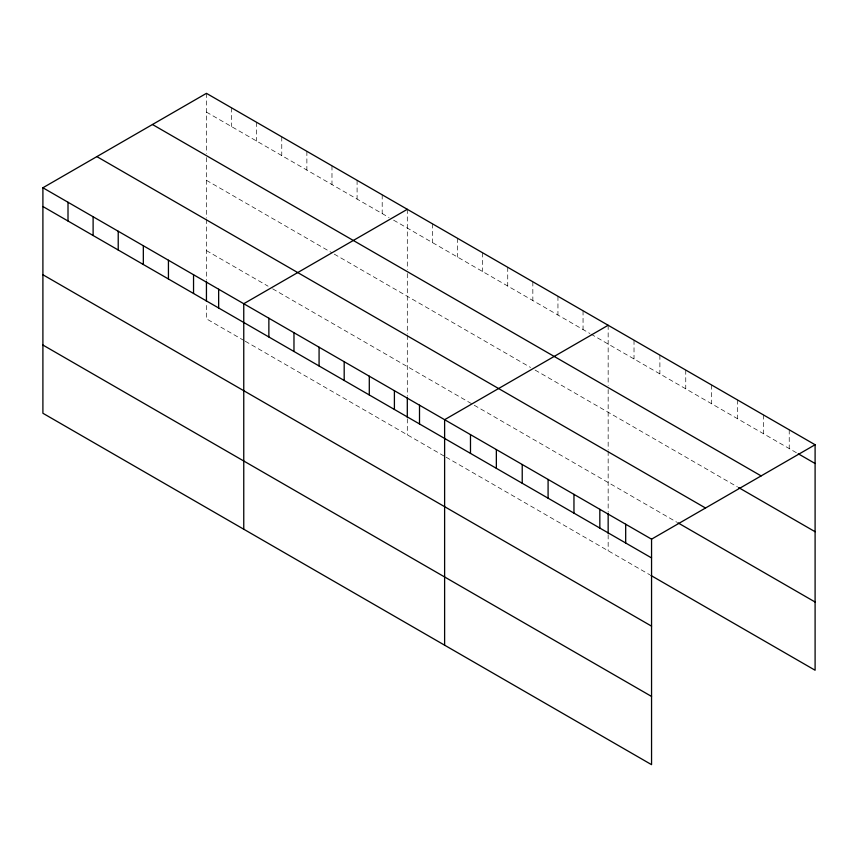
<?xml version="1.0" encoding="UTF-8"?>
<svg xmlns="http://www.w3.org/2000/svg" width="858" height="858" viewBox="0 0 858 858"><rect width="100%" height="100%" fill="white"/><g stroke="black" fill="none" stroke-linecap="round" stroke-linejoin="round"><path stroke-width="0.64" stroke-dasharray="4.29 3.22" d="M206.446 112.098L389.039 217.524M393.608 220.152L589.896 333.483M591.033 334.148L797.103 453.121M206.446 180.319L331.982 252.799M334.255 254.118L530.555 367.449M535.113 370.077L737.494 486.926M206.446 250.611L268.071 286.186M272.63 288.824L676.758 522.147M244.101 340.572L206.446 318.833L206.446 304.118M245.249 341.237L444.959 456.542M446.096 457.196L649.774 574.785M789.231 429.815L789.231 448.573M763.363 414.875L763.363 433.633M737.494 399.946L737.494 418.704M711.625 385.006L711.625 403.764M685.756 370.077L685.756 388.835M659.888 355.137L659.888 373.895M634.019 340.208L634.019 358.966M608.161 325.268L608.161 385.499M608.161 389.511L608.161 450M608.161 451.297L608.161 511.969M608.161 534.706L608.161 550.761M583.054 310.778L583.054 329.536M557.947 296.278L557.947 315.036M532.839 281.789L532.839 300.536M507.732 267.288L507.732 286.046M482.625 252.788L482.625 271.546M457.518 238.299L457.518 257.057M432.411 223.799L432.411 242.557M407.303 209.309L407.303 269.53M407.303 273.541L407.303 334.03M407.303 335.339L407.303 395.999M407.303 418.747L407.303 434.791M382.196 194.809L382.196 213.567M357.089 180.319L357.089 199.077M331.982 165.819L331.982 184.577M306.874 151.33L306.874 170.077M281.767 136.83L281.767 155.588M256.66 122.329L256.66 141.087M231.553 107.84L231.553 126.598M206.446 93.34L206.446 153.571M206.446 157.582L206.446 218.071M206.446 219.369L206.446 280.04"/><path stroke-width="1.29" d="M42.9 187.763L651.554 539.167L651.554 764.66L42.9 413.256L42.9 187.763L206.446 93.34L815.1 444.744L815.1 670.237L650.89 575.439M407.303 209.309L243.758 303.721L243.758 529.214M608.161 325.268L444.616 419.691L444.616 645.184M651.554 539.167L815.1 444.744M798.23 453.764L815.1 463.502M152.477 124.507L761.132 475.911M738.62 487.569L815.1 531.724M96.868 156.606L705.523 508.011M677.884 522.801L815.1 602.016M42.9 206.521L651.554 557.925M42.9 274.742L651.554 626.147M42.9 345.034L651.554 696.439M625.686 524.238L625.686 542.985M608.161 513.309L608.161 533.365M599.828 509.298L599.828 528.056M573.959 494.369L573.959 513.116M548.09 479.429L548.09 498.187M522.222 464.5L522.222 483.247M496.353 449.56L496.353 468.318M470.484 434.62L470.484 453.378M419.508 405.191L419.508 423.949M407.303 397.34L407.303 417.406M394.401 390.701L394.401 409.459M369.294 376.201L369.294 394.959M344.187 361.711L344.187 380.469M319.079 347.211L319.079 365.969M293.972 332.722L293.972 351.469M268.865 318.221L268.865 336.979M218.651 289.232L218.651 307.99M206.446 281.381L206.446 301.437M193.543 274.732L193.543 293.49M168.436 260.242L168.436 279M143.329 245.742L143.329 264.5M118.222 231.252L118.222 250.01M93.114 216.752L93.114 235.51M68.007 202.263L68.007 221.01"/></g></svg>
